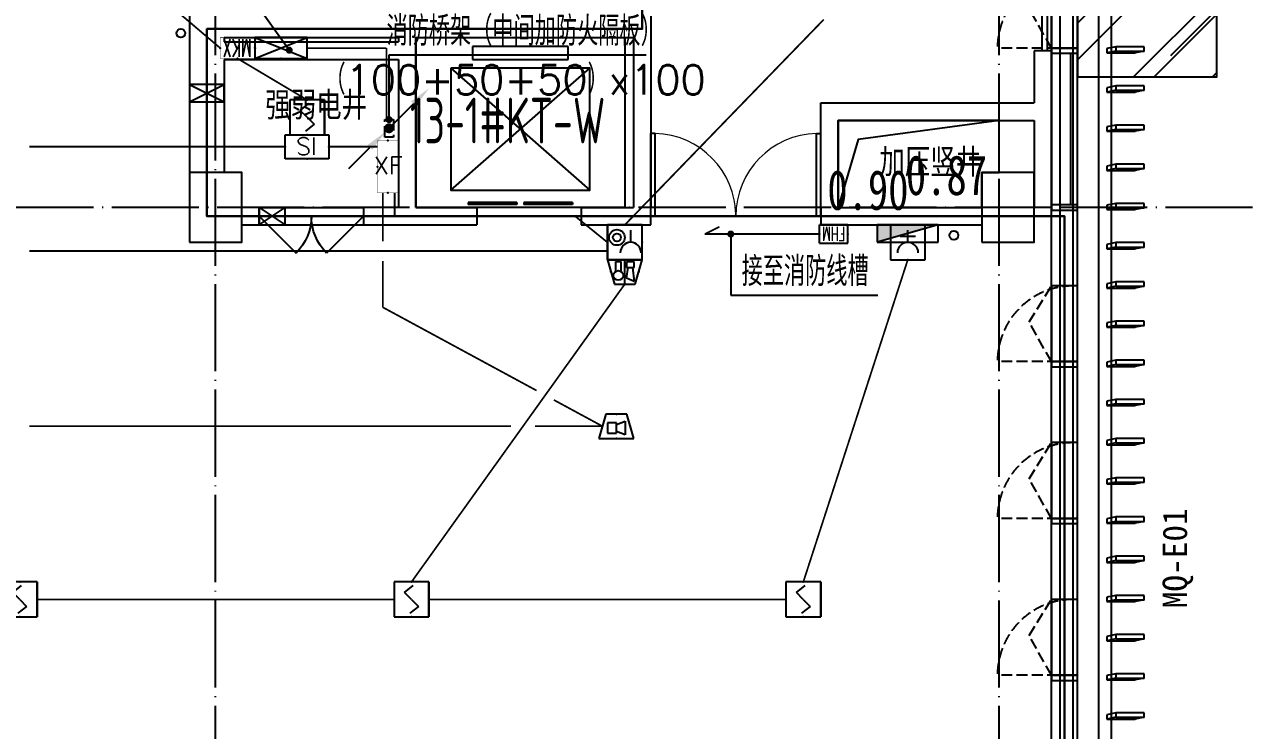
# Model space of a CAD drawing. Extents: x -1262219 to 73468, y -207485 to 163917.
# Drawn here: x -634069 to -619967, y 65395 to 73500 of the extents above; entities that cross this region are included whole.
import ezdxf
from ezdxf.enums import TextEntityAlignment as Align

# ---------------------------------------------------------------- set-up
doc = ezdxf.new("R2010")
doc.units = 0
doc.header["$LTSCALE"] = 500
doc.header["$MEASUREMENT"] = 0
for name, pattern in [('13#楼幕墙$0$DASH', [0.35, 0.25, -0.1]), ('DASH', [0.35, 0.25, -0.1]), ('X-104 13#平面$0$ACAD_ISO05W100', [34, 24, -3, 0.5, -3, 0.5, -3]), ('X-104 13#平面$0$DOTE', [2.42, 2, -0.2, 0.02, -0.2])]:
    doc.linetypes.add(name, pattern=pattern)
doc.layers.get('0').update_dxf_attribs({"linetype": 'CONTINUOUS'})
for name, color, linetype in [('13#楼幕墙$0$A-C_幕墙龙骨', 133, 'CONTINUOUS'), ('13#楼幕墙$0$A-C_玻璃幕墙', 140, 'CONTINUOUS'), ('13#楼幕墙$0$A-C_窗', 140, 'CONTINUOUS'), ('13#楼幕墙$0$A-TECH_结构', 21, 'CONTINUOUS'), ('13#楼幕墙$0$A-金属背板', 30, 'CONTINUOUS'), ('13#楼幕墙$0$D-铝板', 181, 'CONTINUOUS'), ('CABLETRAY_DIM', 3, 'CONTINUOUS'), ('CABLETRAY_DOTE', 5, 'CONTINUOUS'), ('CABLETRAY_FIRE', 1, 'DASH'), ('DIM-电视', 3, 'CONTINUOUS'), ('DIM-箱柜', 3, 'CONTINUOUS'), ('EQUIP-消防', 3, 'CONTINUOUS'), ('EQUIP-箱柜', 3, 'CONTINUOUS'), ('LWIRE', 4, 'CONTINUOUS'), ('WIRE-消防', 4, 'TG_FS'), ('WIRE-消防广播', 6, 'TG_G'), ('WIRE-消防电源', 3, 'TG_FC'), ('WIRE-消防电源监控', 3, 'TG_JK'), ('WIRE-消防电话', 2, 'TG_FF'), ('WIRE-防火门监控', 1, 'TG_M2'), ('X-104 13#平面$0$02-TEXT_房间', 7, 'CONTINUOUS'), ('X-104 13#平面$0$02-TEXT_标注', 130, 'CONTINUOUS'), ('X-104 13#平面$0$A-C_玻璃幕墙', 140, 'CONTINUOUS'), ('X-104 13#平面$0$A-E_栏杆', 232, 'CONTINUOUS'), ('X-104 13#平面$0$A-E_电梯', 171, 'CONTINUOUS'), ('X-104 13#平面$0$A-I_卫-洁具', 241, 'CONTINUOUS'), ('X-104 13#平面$0$A-TECH_水', 3, 'CONTINUOUS'), ('X-104 13#平面$0$A-TECH_电气', 240, 'CONTINUOUS'), ('X-104 13#平面$0$A-TECH_结构', 21, 'CONTINUOUS'), ('X-104 13#平面$0$A_AXIS-轴线', 36, 'X-104 13#平面$0$DOTE'), ('X-104 13#平面$0$A_STR-砌块墙', 121, 'CONTINUOUS'), ('X-104 13#平面$0$A_STR-砼柱', 51, 'CONTINUOUS'), ('X-104 13#平面$0$DIM_SYMB', 3, 'CONTINUOUS'), ('X-104 13#平面$0$DOOR_FIRE', 220, 'CONTINUOUS'), ('X-104 13#平面$0$EH_玻璃', 156, 'CONTINUOUS')]:
    doc.layers.add(name, color=color, linetype=linetype)
doc.layers.add('X-104 13#平面$0$000套内', color=226, linetype='CONTINUOUS', lineweight=30, plot=False)
doc.layers.add('X-104 13#平面$0$04-不打印_辅助线', color=165, linetype='CONTINUOUS', plot=False)
doc.styles.add('_TCH_DIM', font='SIMPLEX', dxfattribs={"bigfont": 'GBCBIG'})
doc.styles.add('_TCH_LABEL', font='COMPLEX', dxfattribs={"bigfont": 'GBCBIG'})
doc.styles.add('_TEL_DIM', font='SIMPLEX', dxfattribs={"width": 0.8, "height": 3.5, "bigfont": 'JD'})
doc.styles.get("Standard").update_dxf_attribs({"font": 'gbenor.shx', "bigfont": 'gbcbig.shx'})
doc.styles.add('TG_LINETYPE', font='SIMPLEX', dxfattribs={"width": 0.8, "height": 3, "bigfont": 'HZTXT'})
doc.styles.add('X-104 13#平面$0$_TCH_AXIS', font='STXIHEI.TTF', dxfattribs={"width": 0.75})
doc.styles.add('X-104 13#平面$0$_TCH_SPACE', font='STXIHEI.TTF', dxfattribs={"width": 0.75, "height": 5})
doc.styles.add('X-104 13#平面$0$Standard', font='ros1.shx', dxfattribs={"width": 0.75, "bigfont": 'jd.shx'})
doc.linetypes.add('TG_FC', pattern='A,2,-0.6,["FC",TG_LINETYPE,S=0.1,R=0,X=-0.5,Y=-0.15],0', length=2.6)
doc.linetypes.add('TG_FF', pattern='A,2,-0.6,["FF",TG_LINETYPE,S=0.1,R=0,X=-0.5,Y=-0.15],0', length=2.6)
doc.linetypes.add('TG_FS', pattern='A,2,-0.6,["FS",TG_LINETYPE,S=0.1,R=0,X=-0.5,Y=-0.15],0', length=2.6)
doc.linetypes.add('TG_G', pattern='A,2,-0.45,["G",TG_LINETYPE,S=0.1,R=0,X=-0.35,Y=-0.15],0', length=2.45)
doc.linetypes.add('TG_JK', pattern='A,2,-0.6,["JK",TG_LINETYPE,S=0.1,R=0,X=-0.5,Y=-0.15],0', length=2.6)
doc.linetypes.add('TG_M2', pattern='A,2,-0.6,["M2",TG_LINETYPE,S=0.1,R=0,X=-0.5,Y=-0.15],0', length=2.6)

# ---------------------------------------------------------------- blocks, each defined once
blk = doc.blocks.new('X-104 13#平面$0$2400x2100')
for p, q in [((650, 1850), (650, 1700)), ((1750, 1850), (650, 1850)), ((1750, 1700), (1750, 1850)), ((650, 1700), (1750, 1700)), ((400, 200), (2000, 1600)), ((400, 1600), (2000, 200))]:
    blk.add_line(p, q)
at = {"color": 0}
for p, q in [((600, 58), (600, 34)), ((1160, 58), (600, 58)), ((1160, 34), (600, 34)), ((1160, 58), (1160, 34)), ((1800, 58), (1240, 58)), ((1240, 58), (1240, 34)), ((1800, 34), (1240, 34)), ((1800, 58), (1800, 34))]:
    blk.add_line(p, q, dxfattribs=at)
blk.add_lwpolyline([(400, 1600), (400, 200), (2000, 200), (2000, 1600), (400, 1600)], close=True)
at = {"layer": 'X-104 13#平面$0$04-不打印_辅助线'}
blk.add_lwpolyline([(0, 0), (0, 1950), (2400, 1950), (2400, 0), (0, 0)], close=True, dxfattribs=at)
blk = doc.blocks.new('13#楼幕墙$0$A$C2B4E24BF')
at = {"linetype": '13#楼幕墙$0$DASH'}
for points in [[(5, 50), (5, 920)], [(5, 300), (460, 557), (875, 300)]]:
    blk.add_lwpolyline(points, dxfattribs=at)
blk.add_lwpolyline([(5, 0), (875, 0), (875, 300), (5, 300)], close=True)
blk.add_arc((5, 50), 870, 0, 90, dxfattribs=at)
blk = doc.blocks.new('13#楼幕墙$0$llllei')
for p, q in [((325, 50), (0, 50)), ((0, 50), (0, 0)), ((0, 0), (325, 0)), ((325, 0), (325, 50))]:
    blk.add_line(p, q)
for points in [[(0, 50), (-105, 29)], [(-105, 29), (-105, -21)], [(0, 0), (-105, -21)], [(325, 0), (220, -21)], [(-105, -21), (220, -21)]]:
    blk.add_lwpolyline(points)
blk = doc.blocks.new('13#楼幕墙$0$A$C7A413A1D')
blk.add_lwpolyline([(-70, -300), (-10, -300), (-10, 0), (-70, 0)], close=True)
blk = doc.blocks.new('13#楼幕墙')
at = {"layer": '13#楼幕墙$0$A-C_玻璃幕墙'}
for p, q in [((58200, 61500), (58200, 81267)), ((58350, 61350), (58350, 81337)), ((58400, 61300), (58400, 81360))]:
    blk.add_line(p, q, dxfattribs=at)
at = {"layer": '13#楼幕墙$0$A-TECH_结构'}
blk.add_lwpolyline([(4402, 77600), (-600, 77600), (-600, 60000), (21800, 60000), (21800, 61600), (58100, 61600), (58100, 81220), (53261, 85280), (38100, 76527), (38100, 72300), (12410, 72300), (4402, 77600)], dxfattribs=at)
at = {"layer": '13#楼幕墙$0$A-金属背板'}
blk.add_line((58320, 73160), (58320, 71430), dxfattribs=at)
at = {"layer": '13#楼幕墙$0$D-铝板'}
blk.add_lwpolyline([(58790, 81360), (58640, 81360), (58640, 61200), (58790, 61050), (58790, 81360)], close=True, dxfattribs=at)
at = {"layer": '13#楼幕墙$0$A-C_幕墙龙骨', "rotation": 90}
for p in [(58100, 73240), (58100, 71440), (58100, 69640), (58100, 67840), (58100, 66040)]:
    blk.add_blockref('13#楼幕墙$0$A$C7A413A1D', p, dxfattribs=at)
at = {"layer": '13#楼幕墙$0$A-C_窗', "rotation": 90}
for p in [(58400, 73225), (58400, 69625), (58400, 67825), (58400, 66025)]:
    blk.add_blockref('13#楼幕墙$0$A$C2B4E24BF', p, dxfattribs=at)
at = {"layer": '13#楼幕墙$0$D-铝板'}
for p in [(58840, 73196), (58840, 72746), (58840, 72296), (58840, 71846), (58840, 71396), (58840, 70946), (58840, 70496), (58840, 70046), (58840, 69596), (58840, 69146), (58840, 68696), (58840, 68246), (58840, 67796), (58840, 67346), (58840, 66896), (58840, 66446), (58840, 65996), (58840, 65546)]:
    blk.add_blockref('13#楼幕墙$0$llllei', p, dxfattribs=at)
blk = doc.blocks.new('X-104 13#平面$0$轴网')
at = {"layer": 'X-104 13#平面$0$A_AXIS-轴线', "linetype": 'X-104 13#平面$0$DOTE'}
for p, q in [((48500, -7401), (48500, 24620.3)), ((57500, -7401), (57500, 24620.3)), ((60408.4, 9000), (-2925, 9000))]:
    blk.add_line(p, q, dxfattribs=at)
blk = doc.blocks.new('X-104 13#平面$0$$TwtSys$00000434')
for p, q in [((-0.5, 0.5), (-0.5, -0.5)), ((-0.5, -0.5), (0.5, 0.5)), ((0.5, 0.5), (-0.5, 0.5)), ((0.5, -0.5), (0.5, 0.5)), ((-0.5, -0.5), (0.5, -0.5))]:
    blk.add_line(p, q)
blk.add_solid([(0.5, -0.5), (0.5, 0.5), (-0.5, -0.5)])
blk = doc.blocks.new('X-104 13#平面$0$A$C55540B70')
at = {"layer": 'X-104 13#平面$0$A-TECH_水'}
for centre in [(-9400, 73400), (-520, 71080)]:
    blk.add_circle(centre, 50, dxfattribs=at)
at = {"layer": 'X-104 13#平面$0$A-TECH_水', "xscale": -700, "yscale": -200, "zscale": 700}
blk.add_blockref('X-104 13#平面$0$$TwtSys$00000434', (-1050, 71100), dxfattribs=at)
blk = doc.blocks.new('*U89')
blk.add_lwpolyline([(200, 0), (200, 300), (0, 300), (0, 0), (200, 0), (0, 300), (0, 0), (200, 300)])
blk = doc.blocks.new('*U90')
blk.add_lwpolyline([(200, 0), (200, 400), (0, 400), (0, 0), (200, 0), (0, 400), (0, 0), (200, 400)])
blk = doc.blocks.new('X-104 13#平面$0$ccc000')
at = {"layer": 'X-104 13#平面$0$A-TECH_电气', "rotation": 270}
for name, p in [('*U90', (48400, 72811)), ('*U89', (49200, 71400))]:
    blk.add_blockref(name, p, dxfattribs=at)
blk = doc.blocks.new('X-104 13#平面$0$$DorLib2D$00000002')
for p, q in [((-0.5, 0), (-0.5, 0.4875)), ((-0.475, 0.4875), (-0.5, 0.4875)), ((-0.475, 0), (-0.475, 0.4875)), ((0.475, 0), (0.475, 0.4875)), ((0.475, 0.4875), (0.5, 0.4875)), ((0.5, 0), (0.5, 0.4875)), ((-0.5, 0), (-0.475, 0)), ((0.5, 0), (0.475, 0))]:
    blk.add_line(p, q)
at = {"lineweight": 13}
for centre, start, end in [((-0.4875, 0), 0, 88.53072), ((0.4875, 0), 91.46928, 180)]:
    blk.add_arc(centre, 0.4875, start, end, dxfattribs=at)
blk = doc.blocks.new('X-104 13#平面$0$$DorLib2D$00000116')
at = {"color": 0}
for p, q in [((-0.5, 0), (-0.146, 0.354)), ((0.5, 0), (0.146, 0.354))]:
    blk.add_line(p, q, dxfattribs=at)
for centre, start, end in [((-0.5, 0), 0, 45), ((0.5, 0), 135, 180)]:
    blk.add_arc(centre, 0.5, start, end, dxfattribs=at)
blk = doc.blocks.new('_FZHK')
blk.add_lwpolyline([(-0.5, -0.5), (0.5, -0.5), (0.5, 0.5), (-0.5, 0.5)], close=True)
blk = doc.blocks.new('X-104 13#平面')
at = {"layer": 'X-104 13#平面$0$EH_玻璃'}
h = blk.add_hatch(dxfattribs=at)
h.set_pattern_fill('AR-RROOF', color=256, scale=600, angle=45)
h.set_pattern_definition([(45, (0, 0), (646.5784, 1724.209), [11430, -1524, 3810, -762]), (45, (447.2, 986), (-1255.44, 177.809), [2286, -251.46, 4572, -571.5]), (45, (-188.6, 727.4), (2440.8336, 3162.8462), [6096, -1066.8, 3048, -762])])
h.paths.add_polyline_path([(60000, 75300), (58400, 75300), (58400, 72900), (60000, 72900)])
at = {"layer": 'X-104 13#平面$0$000套内'}
blk.add_lwpolyline([(4100, 77750), (4100, 68700), (-750, 68700), (-750, 59850), (21950, 59850), (21950, 61450), (58250, 61450), (58250, 71300), (48400, 71300), (48400, 73450), (53400, 73450), (53400, 80500), (58250, 80500), (58250, 81290.1), (53289, 85452.6), (37950, 76613.3), (37950, 72450), (12454.9, 72450), (4447.4, 77750)], close=True, dxfattribs=at)
at = {"layer": 'X-104 13#平面$0$A-C_玻璃幕墙'}
blk.add_lwpolyline([(60000, 75300), (58400, 75300), (58400, 72900), (60000, 72900)], close=True, dxfattribs=at)
at = {"layer": 'X-104 13#平面$0$A-E_栏杆'}
for p, q in [((58050, 74210), (58050, 73200)), ((57990, 74150), (57990, 73200)), ((58050, 73200), (57990, 73200))]:
    blk.add_line(p, q, dxfattribs=at)
at = {"layer": 'X-104 13#平面$0$A-I_卫-洁具', "ltscale": 0.1}
blk.add_lwpolyline([(53200, 73350), (53200, 71400)], dxfattribs=at)
at = {"layer": 'X-104 13#平面$0$A-TECH_结构'}
blk.add_lwpolyline([(58100, 61600), (58100, 81220), (53261.3, 85280.2), (38100, 76526.8), (38100, 72300), (12409.7, 72300), (4402.3, 77600), (-600, 77600), (-600, 60000), (21800, 60000), (21800, 61600)], close=True, dxfattribs=at)
at = {"layer": 'X-104 13#平面$0$A_STR-砌块墙'}
for p, q in [((48200, 74650), (48200, 73450)), ((53500, 74280), (53500, 73450)), ((48200, 73450), (48200, 73200)), ((48600, 73350), (50300, 73350)), ((48600, 73350), (48600, 73300)), ((50300, 73350), (50600, 73350)), ((50600, 73350), (50600, 73300)), ((50800, 73350), (50800, 73200)), ((50800, 73350), (53300, 73350)), ((53300, 73350), (53300, 71400)), ((53500, 73450), (53500, 71400)), ((48200, 73200), (48200, 71800)), ((48600, 73300), (50600, 73300)), ((50800, 73200), (50800, 71400)), ((57900, 73200), (57900, 72600)), ((58100, 73200), (57900, 73200)), ((58100, 73200), (58100, 72550)), ((48600, 73100), (50600, 73100)), ((48600, 73100), (48600, 71800)), ((50600, 73100), (50600, 71400)), ((55450, 71400), (55450, 72600)), ((55450, 72600), (57900, 72600)), ((58100, 72550), (58100, 71400)), ((55650, 71400), (55650, 72400)), ((55650, 72400), (57900, 72400)), ((57900, 72400), (57900, 71400)), ((49000, 71400), (48800, 71400)), ((49000, 71200), (49000, 71400)), ((50600, 71400), (50200, 71400)), ((50200, 71400), (50200, 71200)), ((50800, 71400), (51500, 71400)), ((51500, 71400), (51500, 71200)), ((52700, 71400), (53300, 71400)), ((52700, 71400), (52700, 71200)), ((53500, 71200), (53500, 71400)), ((55450, 71400), (55450, 71200)), ((55650, 71400), (57300, 71400)), ((58100, 71400), (57900, 71400)), ((48800, 71200), (49000, 71200)), ((50200, 71200), (50700, 71200)), ((50700, 71200), (51500, 71200)), ((52700, 71200), (53400, 71200)), ((53400, 71200), (53500, 71200)), ((55450, 71200), (55600, 71200)), ((55600, 71200), (57300, 71200))]:
    blk.add_line(p, q, dxfattribs=at)
at = {"layer": 'X-104 13#平面$0$DIM_SYMB'}
blk.add_lwpolyline([(57500, 72399.9), (55650, 72399.9), (55650, 71400), (57300, 71400), (57300, 71800), (57500, 71800), (57500, 72399.9), (55878.6, 72181.2), (55650, 71400)], dxfattribs=at)
at = {"layer": 'X-104 13#平面$0$DOOR_FIRE'}
for p, q in [((49000, 71400), (50200, 71400)), ((49000, 71200), (50200, 71200))]:
    blk.add_line(p, q, dxfattribs=at)
for name, p in [('X-104 13#平面$0$ccc000', (-200, 0)), ('X-104 13#平面$0$A$C55540B70', (57500, 0)), ('X-104 13#平面$0$轴网', (0, 62400))]:
    blk.add_blockref(name, p)
at = {"layer": 'X-104 13#平面$0$A-E_电梯'}
blk.add_blockref('X-104 13#平面$0$2400x2100', (50800, 71400), dxfattribs=at)
at = {"layer": 'X-104 13#平面$0$A-TECH_结构'}
blk.add_blockref('13#楼幕墙', (0, 0), dxfattribs=at)
at = {"layer": 'X-104 13#平面$0$A_STR-砼柱', "xscale": 600, "yscale": 800, "zscale": 800}
for p in [(48500, 71400), (57600, 71400)]:
    blk.add_blockref('_FZHK', p, dxfattribs=at)
at = {"layer": 'X-104 13#平面$0$DOOR_FIRE', "zscale": 200}
for name, p, xscale, yscale in [('X-104 13#平面$0$$DorLib2D$00000002', (54475, 71300), 1950, 1950), ('X-104 13#平面$0$$DorLib2D$00000116', (49600, 71300), 1200, -1200)]:
    blk.add_blockref(name, p, dxfattribs=dict(at, xscale=xscale, yscale=yscale))
at = {"layer": 'X-104 13#平面$0$02-TEXT_房间', "style": 'X-104 13#平面$0$_TCH_SPACE', "width": 0.75}
for s, p in [('强弱电井', (49071.6, 72438.9)), ('加压竖井', (56124.1, 71784.2))]:
    blk.add_text(s, height=285.43, dxfattribs=at).set_placement(p)
at = {"layer": 'X-104 13#平面$0$02-TEXT_标注', "style": 'X-104 13#平面$0$Standard', "width": 0.75}
blk.add_text('13-1#KT-W', height=525, dxfattribs=at).set_placement((50731.9, 72135.4))
at = {"layer": 'X-104 13#平面$0$02-TEXT_标注', "linetype": 'X-104 13#平面$0$ACAD_ISO05W100', "style": 'X-104 13#平面$0$_TCH_AXIS'}
blk.add_text('MQ-E01', height=281.25, rotation=90, dxfattribs=at).set_placement((59657.8, 66797.9))
at = {"layer": 'X-104 13#平面$0$04-不打印_辅助线', "style": 'X-104 13#平面$0$_TCH_SPACE', "width": 0.75}
for s, p in [('0.87', (56428.4, 71542.6)), ('0.90', (55526, 71372.7))]:
    blk.add_text(s, height=456.68, dxfattribs=at).set_placement(p)
blk = doc.blocks.new('$equip_U$00000201(HT0787)')
at = {"color": 3}
for p, q in [((0.5, 0.5), (-0.5, 0.5)), ((-0.5, 0.5), (-0.5, -0.5)), ((-0.2, 0.2), (0.05, 0.4)), ((0.5, -0.5), (0.5, 0.5)), ((0, 0), (-0.2, 0.2)), ((0, 0), (0.2, -0.2)), ((0.2, -0.2), (-0.05, -0.4)), ((-0.5, -0.5), (0.5, -0.5))]:
    blk.add_line(p, q, dxfattribs=at)
for points, const_width in [([(-0.5, 0.5), (0.5, 0.5)], 0.025), ([(-0.5, -0.5), (-0.5, 0.5)], 0.025), ([(0.05, 0.4), (-0.2, 0.2), (0.2, -0.2), (-0.05, -0.4)], 0.0125), ([(0.5, 0.5), (0.5, -0.5)], 0.025), ([(0.5, -0.5), (-0.5, -0.5)], 0.025)]:
    blk.add_lwpolyline(points, dxfattribs=dict(at, const_width=const_width))
blk.add_lwpolyline([(0.5, 0.5), (0.5, -0.5)], dxfattribs=at)
for p in [(0, 0.5), (-0.5, 0), (0.5, 0), (0, -0.5)]:
    blk.add_point(p)
at = {"color": 7, "style": '_TEL_DIM', "flags": 1}
blk.add_attdef('A', text='', height=0.000025, dxfattribs=at).set_placement((0, 0), align=Align.MIDDLE_CENTER)
blk = doc.blocks.new('$equip_U$00000377(HT0787)')
at = {"const_width": 0.0125}
blk.add_lwpolyline([(-0.75, 0.6), (0.75, 0.6), (0.75, 0), (-0.75, 0), (-0.75, 0.6)], dxfattribs=at)
for p in [(0, 0.6), (-0.75, 0.3), (0.75, 0.3)]:
    blk.add_point(p)
at = {"color": 7, "style": '_TEL_DIM'}
blk.add_attdef('$TEXT$', text='', height=0.5, dxfattribs=at).set_placement((0.034, 0.291), align=Align.MIDDLE_CENTER)
at = {"color": 7, "style": '_TEL_DIM', "flags": 1}
for tag in ['A', 'REMARK']:
    blk.add_attdef(tag, text='', height=0.000025, dxfattribs=at).set_placement((0, 0), align=Align.MIDDLE_CENTER)
blk = doc.blocks.new('$equip_U$00000378(HT0787)')
at = {"const_width": 0.0125}
blk.add_lwpolyline([(-0.5, 0.6), (0.5, 0.6), (0.5, 0), (-0.5, 0), (-0.5, 0.6)], dxfattribs=at)
for p in [(0, 0.6), (-0.5, 0.3), (0.5, 0.3)]:
    blk.add_point(p)
at = {"color": 1, "style": '_TEL_DIM', "width": 0.6}
blk.add_text('MKX', height=0.5, dxfattribs=at).set_placement((-0.407, 0.047))
at = {"color": 7, "style": '_TEL_DIM', "flags": 1}
for tag in ['A', 'REMARK']:
    blk.add_attdef(tag, text='', height=0.000025, dxfattribs=at).set_placement((0, 0), align=Align.MIDDLE_CENTER)
at = {"color": 7, "style": '_TEL_DIM'}
blk.add_attdef('$TEXT$', text='', height=0.000025, dxfattribs=at).set_placement((0.25, 0), align=Align.MIDDLE_CENTER)
blk = doc.blocks.new('$equip_U$00000153(HT0787)')
at = {"color": 4}
for p, q in [((-0.3, 0.35), (-0.5, -0.35)), ((0.3, 0.35), (-0.3, 0.35)), ((-0.25, 0.1), (-0.25, -0.2)), ((0, 0.1), (-0.25, 0.1)), ((0, 0.05), (0.25, 0.15)), ((0, -0.2), (0, 0.1)), ((0.25, 0.15), (0.25, -0.25)), ((0.5, -0.35), (0.3, 0.35)), ((-0.5, -0.35), (0.5, -0.35)), ((-0.25, -0.2), (0, -0.2)), ((0.25, -0.25), (0, -0.15))]:
    blk.add_line(p, q, dxfattribs=at)
at = {"color": 4, "const_width": 0.0125}
blk.add_lwpolyline([(-0.3, 0.35), (-0.5, -0.35), (0.5, -0.35), (0.3, 0.35), (-0.3, 0.35)], dxfattribs=at)
for p in [(-0.4, 0), (0, 0.35), (0.4, 0), (0, -0.35)]:
    blk.add_point(p)
at = {"color": 7, "style": '_TEL_DIM', "flags": 1}
blk.add_attdef('A', text='', height=0.000025, dxfattribs=at).set_placement((0, 0), align=Align.MIDDLE_CENTER)
blk = doc.blocks.new('$equip_U$00000278(HT0787)')
at = {"color": 3}
for p, q in [((-0.5, 1), (-0.5, 0)), ((0.5, 1), (-0.5, 1)), ((0.5, 0), (0.5, 1)), ((-0.5, 0), (0.5, 0))]:
    blk.add_line(p, q, dxfattribs=at)
for p, q in [((0, 0.5), (0, 0.15)), ((-0.219, 0.331), (0.222, 0.331))]:
    blk.add_line(p, q)
at = {"color": 3, "const_width": 0.025}
for points in [[(-0.5, 0), (-0.5, 1)], [(-0.5, 1), (0.5, 1)], [(0.5, 1), (0.5, 0)], [(0.5, 0), (-0.5, 0)]]:
    blk.add_lwpolyline(points, dxfattribs=at)
blk.add_arc((0, 0.8), 0.3, 180, 0)
for p in [(0, 1), (-0.5, 0.5), (0.5, 0.5), (0, 0)]:
    blk.add_point(p)
at = {"color": 7, "style": '_TEL_DIM', "flags": 1}
for tag in ['A', 'REMARK']:
    blk.add_attdef(tag, text='', height=0.000025, dxfattribs=at).set_placement((0, 0), align=Align.MIDDLE_CENTER)
blk = doc.blocks.new('$equip_U$00000276(HT0787)')
at = {"color": 3}
for p, q in [((-0.5, 1), (-0.5, 0)), ((0.5, 1), (-0.5, 1)), ((0.5, 0), (0.5, 1)), ((-0.5, 0), (0.5, 0))]:
    blk.add_line(p, q, dxfattribs=at)
blk.add_line((-0.169, 0.5), (-0.169, 0.15))
at = {"color": 3, "const_width": 0.025}
for points in [[(-0.5, 0), (-0.5, 1)], [(-0.5, 1), (0.5, 1)], [(0.5, 1), (0.5, 0)], [(0.5, 0), (-0.5, 0)]]:
    blk.add_lwpolyline(points, dxfattribs=at)
at = {"color": 3}
blk.add_lwpolyline([(0.5, 1), (0.5, 0)], dxfattribs=at)
for radius in [0.226, 0.113]:
    blk.add_circle((0.227, 0.36), radius)
blk.add_arc((-0.169, 0.8), 0.3, 180, 0)
for p in [(0, 1), (-0.5, 0.5), (0.5, 0.5), (0, 0)]:
    blk.add_point(p)
at = {"color": 7, "style": '_TEL_DIM', "flags": 1}
for tag in ['A', 'REMARK']:
    blk.add_attdef(tag, text='', height=0.000025, dxfattribs=at).set_placement((0, 0), align=Align.MIDDLE_CENTER)
blk = doc.blocks.new('$equip_U$00000160(HT0787)')
at = {"color": 1}
for p, q in [((-0.3, 0.7), (-0.5, 0)), ((0.3, 0.7), (-0.3, 0.7)), ((-0.27, 0.626), (-0.05, 0.526)), ((-0.22, 0.226), (-0.27, 0.626)), ((-0.05, 0.526), (-0.1, 0.226)), ((0, 0.7), (0, 0)), ((0.5, 0), (0.3, 0.7)), ((-0.5, 0), (0.5, 0)), ((-0.05, 0.226), (-0.27, 0.226)), ((-0.27, 0.226), (-0.27, 0.056)), ((-0.27, 0.056), (-0.05, 0.056)), ((-0.05, 0.056), (-0.05, 0.226)), ((0.112, 0.052), (0.112, 0.337)), ((0.262, 0.052), (0.112, 0.052)), ((0.262, 0.337), (0.262, 0.052))]:
    blk.add_line(p, q, dxfattribs=at)
at = {"color": 1, "const_width": 0.0125}
blk.add_lwpolyline([(-0.3, 0.7), (-0.5, 0), (0.5, 0), (0.3, 0.7), (-0.3, 0.7)], dxfattribs=at)
at = {"color": 1}
blk.add_circle((0.187, 0.452), 0.139, dxfattribs=at)
for p in [(0, 0.7), (-0.4, 0.35), (0, 0), (0.4, 0.35)]:
    blk.add_point(p)
at = {"color": 7, "style": '_TEL_DIM', "flags": 1}
blk.add_attdef('A', text='', height=0.000025, dxfattribs=at).set_placement((0, 0), align=Align.MIDDLE_CENTER)
blk = doc.blocks.new('$equip_U$00000295(HT0787)')
at = {"color": 3}
for p, q in [((-0.625, 0), (-0.625, 0.687)), ((-0.625, 0.687), (0.625, 0.687)), ((0.625, 0.687), (0.625, 0)), ((0.625, 0), (-0.625, 0))]:
    blk.add_line(p, q, dxfattribs=at)
at = {"color": 3, "const_width": 0.0125}
blk.add_lwpolyline([(-0.625, 0), (0.625, 0), (0.625, 0.687), (-0.625, 0.687), (-0.625, 0)], dxfattribs=at)
for p in [(0, 0.687), (-0.625, 0.344), (0.625, 0.344)]:
    blk.add_point(p)
at = {"color": 7, "style": '_TEL_DIM'}
for tag, height in [('SI', 0.5), ('$TEXT$', 0.000025)]:
    blk.add_attdef(tag, text='', height=height, dxfattribs=at).set_placement((0.016, 0.33), align=Align.MIDDLE_CENTER)
at = {"color": 7, "style": '_TEL_DIM', "flags": 1}
for tag in ['REMARK', 'REMARK', 'A', 'REMARK']:
    blk.add_attdef(tag, text='', height=0.000025, dxfattribs=at).set_placement((0, 0), align=Align.MIDDLE_CENTER)
blk = doc.blocks.new('$equip_U$00000395(HT0787)')
at = {"color": 3}
for p, q in [((0.407, 0.526), (-0.407, 0.526)), ((-0.407, 0.526), (-0.407, 0)), ((0.407, 0.526), (0.407, 0)), ((-0.407, 0), (0.407, 0))]:
    blk.add_line(p, q, dxfattribs=at)
for p in [(0, 0.526), (-0.407, 0.263), (0.407, 0.263)]:
    blk.add_point(p)
at = {"color": 3, "style": '_TEL_DIM', "width": 0.6}
blk.add_text('FHM', height=0.4, dxfattribs=at).set_placement((-0.334, 0.055))
at = {"color": 7, "style": '_TEL_DIM', "flags": 1}
for tag in ['A', 'REMARK']:
    blk.add_attdef(tag, text='', height=0.000025, dxfattribs=at).set_placement((0, 0), align=Align.MIDDLE_CENTER)
blk = doc.blocks.new('$TelecSys$00000081')
for p, q in [((0.104, 0.104), (0.104, 0.104)), ((-0.104, -0.104), (-0.104, -0.104)), ((-1.15, -1.15), (-0.55, -0.55))]:
    blk.add_line(p, q)
at = {"const_width": 0.142}
blk.add_lwpolyline([(0.071, 0, 1), (-0.071, 0, 1)], format="xyb", close=True, dxfattribs=at)
blk.add_solid([(-0.62, -0.48), (-0.48, -0.62), (-0.1, -0.1)])
at = {"width": 0.8, "flags": 9}
blk.add_attdef('A', (0, 0), '', height=0.00002, rotation=180, dxfattribs=at)
blk = doc.blocks.new('$TelecSys$00000079')
for p, q in [((0.7, 0.7), (0, 0)), ((0.104, 0.104), (0.104, 0.104)), ((-0.104, -0.104), (-0.104, -0.104))]:
    blk.add_line(p, q)
at = {"const_width": 0.142}
blk.add_lwpolyline([(-0.071, 0, 1), (0.071, 0, 1)], format="xyb", close=True, dxfattribs=at)
blk.add_solid([(0.63, 0.77), (0.77, 0.63), (1.15, 1.15)])
at = {"width": 0.8, "flags": 9}
blk.add_attdef('A', (0, 0), '', height=0.00002, dxfattribs=at)
blk = doc.blocks.new('$equip$00001424')
for p, q in [((-0.75, 0), (0.75, 0.6)), ((-0.75, 0.6), (0.75, 0)), ((0.75, 0.6), (-0.75, 0.6)), ((-0.75, 0.6), (-0.75, 0)), ((0.75, 0), (0.75, 0.6)), ((-0.75, 0), (0.75, 0))]:
    blk.add_line(p, q)
for p in [(0, 0.6), (-0.75, 0.3), (0, 0), (0.75, 0.3)]:
    blk.add_point(p)
at = {"style": '_TCH_LABEL', "flags": 9}
blk.add_attdef('A', (0, 0), '', height=0.00002, dxfattribs=at)

msp = doc.modelspace()

# ---------------------------------------------------------------- linework, layer by layer
at = {"layer": 'CABLETRAY_DIM'}
for p, q in [((-629883, 72409), (-629883, 73153)), ((-629883, 73153), (-626928, 73153))]:
    msp.add_line(p, q, dxfattribs=at)
at = {"layer": 'CABLETRAY_DIM', "const_width": 40}
msp.add_lwpolyline([(-629883, 72389, 1), (-629883, 72429, 1)], format="xyb", close=True, dxfattribs=at)
at = {"layer": 'CABLETRAY_DOTE'}
msp.add_line((-629833, 72309), (-629933, 72309), dxfattribs=at)
at = {"layer": 'CABLETRAY_FIRE'}
for p, q in [((-629933, 72209), (-629933, 72409)), ((-629933, 72409), (-629833, 72409)), ((-629833, 72409), (-629833, 72209)), ((-629833, 72209), (-629933, 72209))]:
    msp.add_line(p, q, dxfattribs=at)
at = {"layer": 'DIM-电视'}
for p, q in [((-625958, 71095), (-625958, 70393)), ((-625958, 70393), (-624270, 70393))]:
    msp.add_line(p, q, dxfattribs=at)
at = {"layer": 'DIM-电视', "const_width": 40}
msp.add_lwpolyline([(-625958, 71115, 1), (-625958, 71075, 1)], format="xyb", close=True, dxfattribs=at)
at = {"layer": 'DIM-箱柜'}
msp.add_line((-631029, 73206), (-631875, 74385), dxfattribs=at)
at = {"layer": 'DIM-箱柜', "const_width": 40}
msp.add_lwpolyline([(-631017, 73190, 1), (-631041, 73222, 1)], format="xyb", close=True, dxfattribs=at)
at = {"layer": 'WIRE-消防', "const_width": 20}
for points in [[(-627175, 71200), (-624890, 73558)], [(-625125, 67100), (-623925, 70800)], [(-629425, 66900), (-625325, 66900)]]:
    msp.add_lwpolyline(points, dxfattribs=at)
at = {"layer": 'WIRE-消防广播', "const_width": 20}
for points in [[(-629955, 71568), (-629955, 71012)], [(-629955, 70787), (-629955, 70254)], [(-629955, 70254), (-628189, 69298)], [(-627990, 69190), (-627432, 68888)], [(-634013, 68888), (-628483, 68888)], [(-628206, 68888), (-627432, 68888)]]:
    msp.add_lwpolyline(points, dxfattribs=at)
at = {"layer": 'WIRE-消防电源', "const_width": 20}
for points in [[(-631822, 73230), (-632375, 73700)], [(-631622, 73110), (-630824, 72635)], [(-631074, 72098), (-634013, 72098)], [(-630575, 72098), (-630015, 72098)], [(-629625, 67100), (-627175, 70520)], [(-633925, 66900), (-629825, 66900)]]:
    msp.add_lwpolyline(points, dxfattribs=at)
at = {"layer": 'WIRE-消防电源监控', "const_width": 20}
for points in [[(-630825, 73230), (-629913, 73230)], [(-629913, 73230), (-629913, 72409)]]:
    msp.add_lwpolyline(points, dxfattribs=at)
at = {"layer": 'WIRE-消防电话', "const_width": 20}
for points in [[(-629818, 71568), (-629818, 71300)], [(-629818, 71300), (-627746, 71300)], [(-627746, 71300), (-627375, 71000)], [(-634013, 70900), (-627375, 70900)]]:
    msp.add_lwpolyline(points, dxfattribs=at)
at = {"layer": 'WIRE-防火门监控', "const_width": 20}
for points in [[(-626088, 71178), (-626256, 71095)], [(-624938, 71095), (-626256, 71095)]]:
    msp.add_lwpolyline(points, dxfattribs=at)

# ---------------------------------------------------------------- block references
msp.add_blockref('X-104 13#平面', (-680375, 0))
at = {"layer": 'EQUIP-消防'}
ref = msp.add_blockref('$equip_U$00000378(HT0787)', (-631622, 73350), dxfattribs=dict(at, xscale=400, yscale=400, zscale=400, rotation=180))
ref.add_attrib('$TEXT$', 'REMARK', dxfattribs={"layer": '0', "color": 7, "height": 0.01, "style": '_TEL_DIM'}).set_placement((-631722, 73350), align=Align.MIDDLE_CENTER)
at = {"layer": 'EQUIP-消防', "xscale": 400, "yscale": 400, "zscale": 400}
for name, p in [('$equip_U$00000201(HT0787)', (-630824, 72435)), ('$equip_U$00000153(HT0787)', (-627272, 68888)), ('$equip_U$00000201(HT0787)', (-634125, 66900)), ('$equip_U$00000201(HT0787)', (-629625, 66900)), ('$equip_U$00000201(HT0787)', (-625125, 66900))]:
    msp.add_blockref(name, p, dxfattribs=at)
at = {"layer": 'EQUIP-消防'}
ref = msp.add_blockref('$equip_U$00000295(HT0787)', (-630824, 72235), dxfattribs=dict(at, xscale=400, yscale=400, zscale=400, rotation=180))
ref.add_attrib('SI', 'SI', dxfattribs={"layer": '0', "color": 7, "height": 200, "style": '_TEL_DIM'}).set_placement((-630831, 72103), align=Align.MIDDLE_CENTER)
ref.add_attrib('$TEXT$', '$TEXT$', dxfattribs={"layer": '0', "color": 7, "height": 0.01, "style": '_TEL_DIM'}).set_placement((-630831, 72103), align=Align.MIDDLE_CENTER)
ref = msp.add_blockref('$equip_U$00000377(HT0787)', (-629775, 71868), dxfattribs=dict(at, xscale=400, yscale=400, zscale=400, rotation=90))
ref.add_attrib('$TEXT$', 'XF', dxfattribs={"layer": '0', "color": 7, "height": 200, "style": '_TEL_DIM'}).set_placement((-629892, 71882), align=Align.MIDDLE_CENTER)
at = {"layer": 'EQUIP-消防', "xscale": 400, "yscale": 400, "zscale": 400, "rotation": 180}
for name, p in [('$equip_U$00000276(HT0787)', (-627175, 71200)), ('$equip_U$00000395(HT0787)', (-624775, 71200)), ('$equip_U$00000278(HT0787)', (-623925, 71200)), ('$equip_U$00000160(HT0787)', (-627175, 70800))]:
    msp.add_blockref(name, p, dxfattribs=at)
at = {"layer": 'EQUIP-箱柜', "xscale": 400, "yscale": 400, "zscale": 400}
msp.add_blockref('$equip$00001424', (-631125, 73111), dxfattribs=at)
at = {"layer": 'LWIRE', "xscale": 400, "yscale": 400, "zscale": 400}
for name in ['$TelecSys$00000079', '$TelecSys$00000081']:
    msp.add_blockref(name, (-629883, 72309), dxfattribs=at)

# ---------------------------------------------------------------- texts
at = {"layer": 'CABLETRAY_DIM', "color": 7, "style": '_TCH_DIM'}
for s, p in [('消防桥架（中间加防火隔板）', (-629911, 73258)), ('（100+50+50）x100', (-630624, 72698))]:
    msp.add_text(s, height=337.59, dxfattribs=at).set_placement(p)
at = {"layer": 'DIM-电视', "color": 7, "style": '_TCH_DIM'}
msp.add_text('接至消防线槽', height=337.6, dxfattribs=at).set_placement((-625833, 70498))

doc.saveas('drawing.dxf')
